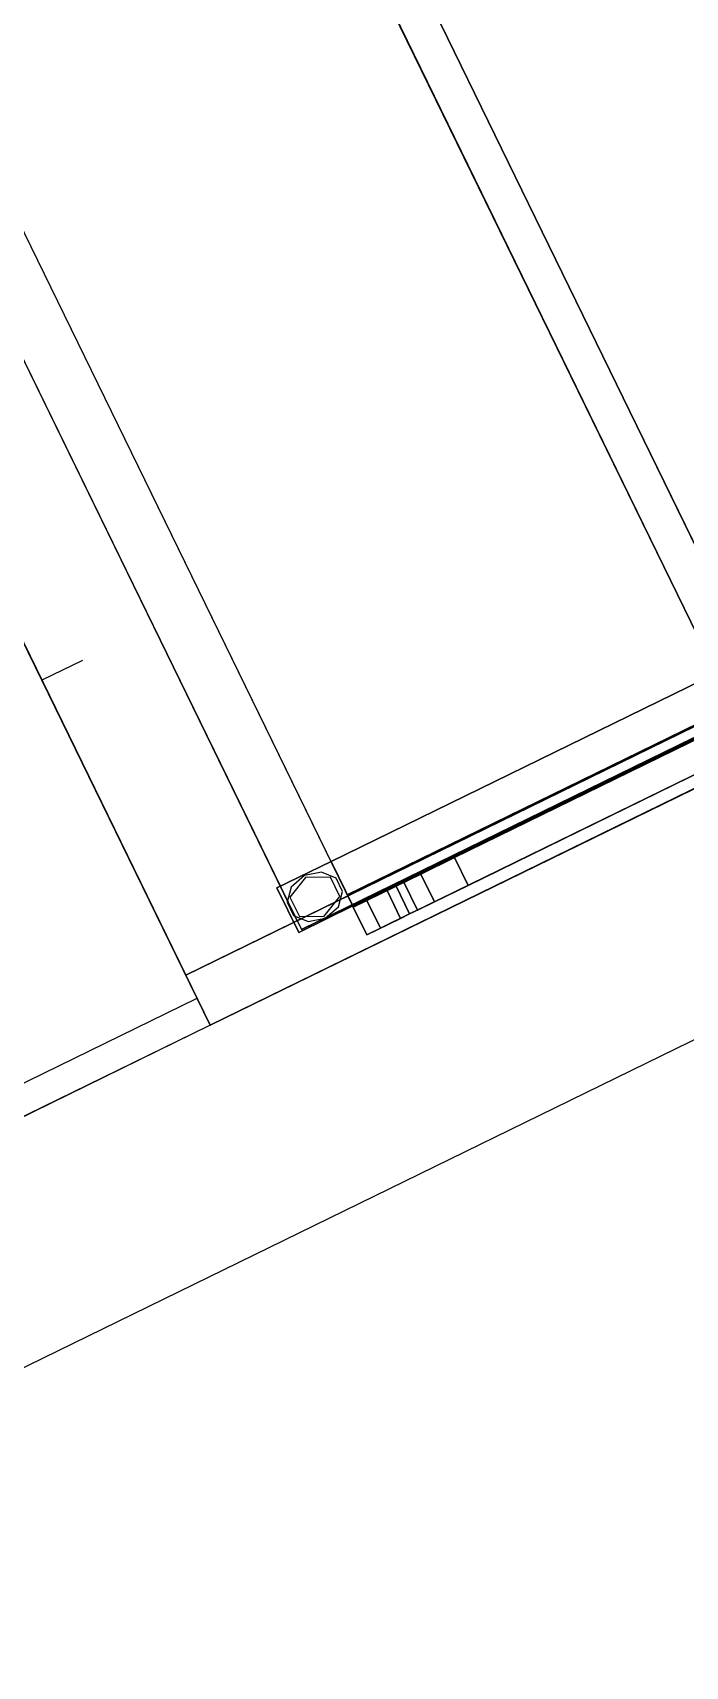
# Model space of a CAD drawing. Header units: millimetres. Extents: x 9159 to 17971, y 10368 to 13314.
# Drawn here: x 14189.2 to 14232.6, y 11813.6 to 11922.2 of the extents above; entities that cross this region are included whole.
import ezdxf

# ---------------------------------------------------------------- set-up
doc = ezdxf.new("R2010")
doc.units = ezdxf.units.MM
doc.header["$LTSCALE"] = 5
for name, color, linetype in [('200-EquipBorder-2d', 9, 'Continuous'), ('200-EquipID-2d', 7, 'Continuous'), ('200-EquipInternal-2d', 252, 'Continuous'), ('200-EquipSteel-3d', 9, 'Continuous')]:
    doc.layers.add(name, color=color, linetype=linetype)
doc.layers.add('200-InsPoint-3D', color=3, linetype='Continuous', plot=False)
doc.layers.add('fusya-hatch', color=230, linetype='Continuous', lineweight=0)

# ---------------------------------------------------------------- blocks, each defined once
blk = doc.blocks.new('BHST1708L')
at = {"layer": '200-EquipBorder-2d'}
blk.add_lwpolyline([(1700, -800), (0, -800), (0, 0), (1700, 0)], close=True, dxfattribs=at)
at = {"layer": '200-EquipInternal-2d'}
for p, q in [((1655, -45), (1655, -800)), ((1690, -85), (1690, -680)), ((1655, -370), (45, -370)), ((1655, -395), (45, -395)), ((1690, -680), (10, -680)), ((1655, -717.5), (45, -717.5)), ((1390, -770), (1390, -800))]:
    blk.add_line(p, q, dxfattribs=at)
at = {"layer": '200-EquipSteel-3d', "elevation": 1510}
blk.add_lwpolyline([(1665, -680), (1665, -655), (1690, -655), (1690, -680)], dxfattribs=at)
at = {"layer": '200-EquipSteel-3d', "elevation": 20}
blk.add_lwpolyline([(1638.1, -681.8), (1628.5, -688.8), (1624.9, -700), (1628.5, -711.2), (1638.1, -718.2), (1649.9, -718.2), (1659.5, -711.2), (1663.1, -700), (1659.5, -688.8), (1649.9, -681.8)], close=True, dxfattribs=at)
at = {"layer": '200-EquipSteel-3d'}
blk.add_lwpolyline([(1635.3, -685), (1626.7, -700), (1635.3, -715), (1652.7, -715), (1661.3, -700), (1652.7, -685)], close=True, dxfattribs=at)
for points, invisible_edges in [([(1655, -45, 910), (45, -45, 910), (0, 0, 910), (1700, 0, 910)], 10), ([(1700, -800, 910), (1700, 0, 910), (1655, -45, 910), (1655, -800, 910)], 15), ([(1700, -800, 910), (1700, -800, 850), (1700, 0, 850), (1700, 0, 910)], 4), ([(502.3, -45, 875), (1655, -45, 875), (1655, -755, 875), (502.3, -755, 875)], 15), ([(1655, -755, 875), (1655, -800, 875), (1125, -800, 875), (1125, -755, 875)], 15), ([(1655, -800, 875), (1655, -800, 850), (1125, -800, 850), (1125, -800, 875)], 5), ([(1655, -800, 850), (1655, -800, 910), (1700, -800, 910), (1700, -800, 850)], 1)]:
    blk.add_3dface(points, dxfattribs=dict(at, invisible_edges=invisible_edges))
for points in [[(1663, -47.5, 1470), (1663, -85, 1445), (37, -85, 1445), (37, -47.5, 1470)], [(1655, -45, 910), (1655, -45, 875), (1655, -800, 875), (1655, -800, 910)], [(1663, -85, 1445), (1663, -47.5, 1470), (1663, -717.5, 1470), (1663, -680, 1445)], [(1663, -85, 1445), (1663, -680, 1445), (37, -680, 1445), (37, -85, 1445)], [(1665, -630, 1553.3), (1665, -605, 1560), (1690, -605, 1560), (1690, -630, 1553.3)], [(1665, -642.5, 1575), (1665, -630, 1553.3), (1665, -605, 1560), (1665, -605, 1585)], [(1690, -642.5, 1575), (1665, -642.5, 1575), (1665, -605, 1585), (1690, -605, 1585)], [(1690, -630, 1553.3), (1690, -605, 1560), (1690, -605, 1585), (1690, -642.5, 1575)], [(1665, -648.3, 1535), (1665, -630, 1553.3), (1690, -630, 1553.3), (1690, -648.3, 1535)], [(1665, -670, 1547.5), (1665, -648.3, 1535), (1665, -630, 1553.3), (1665, -642.5, 1575)], [(1690, -648.3, 1535), (1690, -630, 1553.3), (1690, -642.5, 1575), (1690, -670, 1547.5)], [(1690, -670, 1547.5), (1665, -670, 1547.5), (1665, -642.5, 1575), (1690, -642.5, 1575)], [(1665, -680, 1510), (1665, -655, 1510), (1665, -648.3, 1535), (1665, -670, 1547.5)], [(1665, -655, 1510), (1665, -648.3, 1535), (1690, -648.3, 1535), (1690, -655, 1510)], [(1690, -655, 1510), (1690, -648.3, 1535), (1690, -670, 1547.5), (1690, -680, 1510)], [(1690, -680, 1510), (1665, -680, 1510), (1665, -670, 1547.5), (1690, -670, 1547.5)], [(1663, -717.5, 1470), (1663, -680, 1445), (37, -680, 1445), (37, -717.5, 1470)]]:
    blk.add_3dface(points, dxfattribs=at)
at = {"layer": '200-InsPoint-3D'}
for p in [(1390, -800.1), (1700, -800)]:
    blk.add_point(p, dxfattribs=at)
blk.add_attdef('DISTANG', (0, 0), '', height=1, dxfattribs=at)
at = {"layer": '200-EquipSteel-3d'}
mesh = blk.add_polymesh((6, 3), dxfattribs=at)
for k, corner in enumerate([(76, -85, 310), (76, -85, 270), (76, -85, 270), (1624, -85, 310), (1624, -85, 270), (1624, -85, 270), (1624, -45, 310), (1624, -45, 270), (1624, -85, 270), (76, -45, 310), (76, -45, 270), (76, -85, 270), (76, -45, 310), (76, -45, 310), (76, -85, 310), (1624, -45, 310), (1624, -45, 310), (1624, -85, 310)]):
    mesh.set_mesh_vertex(divmod(k, 3), corner)
mesh = blk.add_polymesh((6, 3), dxfattribs=at)
for k, corner in enumerate([(1664, -680, 310), (1664, -680, 270), (1664, -680, 270), (1664, -85, 310), (1664, -85, 270), (1664, -85, 270), (1624, -85, 310), (1624, -85, 270), (1664, -85, 270), (1624, -680, 310), (1624, -680, 270), (1664, -680, 270), (1624, -680, 310), (1624, -680, 310), (1664, -680, 310), (1624, -85, 310), (1624, -85, 310), (1664, -85, 310)]):
    mesh.set_mesh_vertex(divmod(k, 3), corner)
mesh = blk.add_polymesh((6, 3), dxfattribs=at)
for k, corner in enumerate([(1664, -85, 870), (1664, -85, 645), (1664, -85, 645), (1664, -680, 870), (1664, -680, 645), (1664, -680, 645), (1654, -680, 870), (1654, -680, 645), (1664, -680, 645), (1654, -85, 870), (1654, -85, 645), (1664, -85, 645), (1654, -85, 870), (1654, -85, 870), (1664, -85, 870), (1654, -680, 870), (1654, -680, 870), (1664, -680, 870)]):
    mesh.set_mesh_vertex(divmod(k, 3), corner)
mesh = blk.add_polymesh((6, 3), dxfattribs=at)
for k, corner in enumerate([(1665, -605, 1560), (1665, -160, 1560), (1665, -160, 1560), (1690, -605, 1560), (1690, -160, 1560), (1690, -160, 1560), (1690, -605, 1585), (1690, -160, 1585), (1690, -160, 1560), (1665, -605, 1585), (1665, -160, 1585), (1665, -160, 1560), (1665, -605, 1585), (1665, -605, 1585), (1665, -605, 1560), (1690, -605, 1585), (1690, -605, 1585), (1690, -605, 1560)]):
    mesh.set_mesh_vertex(divmod(k, 3), corner)
mesh = blk.add_polymesh((6, 3), dxfattribs=at)
for k, corner in enumerate([(35, -395, 1585), (35, -395, 1560), (35, -395, 1560), (1665, -395, 1585), (1665, -395, 1560), (1665, -395, 1560), (1665, -370, 1585), (1665, -370, 1560), (1665, -395, 1560), (35, -370, 1585), (35, -370, 1560), (35, -395, 1560), (35, -370, 1585), (35, -370, 1585), (35, -395, 1585), (1665, -370, 1585), (1665, -370, 1585), (1665, -395, 1585)]):
    mesh.set_mesh_vertex(divmod(k, 3), corner)
mesh = blk.add_polymesh((6, 3), dxfattribs=at)
for k, corner in enumerate([(1665, -680, 1510), (1665, -680, 910), (1665, -680, 910), (1690, -680, 1510), (1690, -680, 910), (1690, -680, 910), (1690, -655, 1510), (1690, -655, 910), (1690, -680, 910), (1665, -655, 1510), (1665, -655, 910), (1665, -680, 910), (1665, -655, 1510), (1665, -655, 1510), (1665, -680, 1510), (1690, -655, 1510), (1690, -655, 1510), (1690, -680, 1510)]):
    mesh.set_mesh_vertex(divmod(k, 3), corner)
mesh = blk.add_polymesh((6, 3), dxfattribs=at)
for k, corner in enumerate([(1665, -680, 1510), (1665, -680, 910), (1665, -680, 910), (1690, -680, 1510), (1690, -680, 910), (1690, -680, 910), (1690, -655, 1510), (1690, -655, 910), (1690, -680, 910), (1665, -655, 1510), (1665, -655, 910), (1665, -680, 910), (1665, -655, 1510), (1665, -655, 1510), (1665, -680, 1510), (1690, -655, 1510), (1690, -655, 1510), (1690, -680, 1510)]):
    mesh.set_mesh_vertex(divmod(k, 3), corner)
mesh = blk.add_polymesh((6, 3), dxfattribs=at)
for k, corner in enumerate([(1665, -680, 850), (1665, -680, 647), (1665, -680, 647), (1690, -680, 850), (1690, -680, 647), (1690, -680, 647), (1690, -655, 850), (1690, -655, 647), (1690, -680, 647), (1665, -655, 850), (1665, -655, 647), (1665, -680, 647), (1665, -655, 850), (1665, -655, 850), (1665, -680, 850), (1690, -655, 850), (1690, -655, 850), (1690, -680, 850)]):
    mesh.set_mesh_vertex(divmod(k, 3), corner)
mesh = blk.add_polymesh((6, 3), dxfattribs=at)
for k, corner in enumerate([(1665, -680, 850), (1665, -680, 647), (1665, -680, 647), (1690, -680, 850), (1690, -680, 647), (1690, -680, 647), (1690, -655, 850), (1690, -655, 647), (1690, -680, 647), (1665, -655, 850), (1665, -655, 647), (1665, -680, 647), (1665, -655, 850), (1665, -655, 850), (1665, -680, 850), (1690, -655, 850), (1690, -655, 850), (1690, -680, 850)]):
    mesh.set_mesh_vertex(divmod(k, 3), corner)
mesh = blk.add_polymesh((6, 3), dxfattribs=at)
for k, corner in enumerate([(1664, -720, 850), (1664, -720, 80), (1664, -720, 80), (1624, -720, 850), (1624, -720, 80), (1624, -720, 80), (1624, -680, 850), (1624, -680, 80), (1624, -720, 80), (1664, -680, 850), (1664, -680, 80), (1664, -720, 80), (1664, -680, 850), (1664, -680, 850), (1664, -720, 850), (1624, -680, 850), (1624, -680, 850), (1624, -720, 850)]):
    mesh.set_mesh_vertex(divmod(k, 3), corner)

msp = doc.modelspace()

# ---------------------------------------------------------------- hatches: boundary and pattern name
at = {"layer": 'fusya-hatch'}
h = msp.add_hatch(color=256, dxfattribs=at)
edge = h.paths.add_edge_path()
edge.add_line((14078.15, 12053.66), (14069.61, 12065.99))
edge.add_arc((-419968.16, 638584.82), 762177.56, 304.68911963, 304.71332262, ccw=False)
edge.add_line((13804.91, 11882.7), (13813.45, 11870.37))
edge.add_arc((10085.12, 17537.3), 6783.41, 303.34138, 306.061062)

# ---------------------------------------------------------------- linework, layer by layer
at = {"layer": '200-EquipBorder-2d'}
for p, q in [((14168.3, 11923.16, -0.08), (14200.99, 11856.22, -0.08)), ((14200.99, 11856.22, -0.08), (14084.18, 11799.16, -0.08))]:
    msp.add_line(p, q, dxfattribs=at)
at = {"layer": '200-EquipID-2d'}
for p, q in [((14295.34, 11902.31, -0.09), (14009.49, 11762.68)), ((14301.92, 11888.83, -0.09), (14016.07, 11749.2))]:
    msp.add_line(p, q, dxfattribs=at)
at = {"layer": '200-EquipInternal-2d'}
msp.add_line((14083.31, 11800.96, -0.08), (14200.12, 11858.02, -0.08), dxfattribs=at)
msp.add_point((14200.99, 11856.22, -0.08), dxfattribs=at)

# ---------------------------------------------------------------- block references
at = {"xscale": 0.08235294117475266, "yscale": 0.1000000000015859, "zscale": 0.1, "rotation": 296.0336756885742}
msp.add_blockref('BHST1708L', (14211.43, 12017.13, -0.08), dxfattribs=at)

doc.saveas('drawing.dxf')
